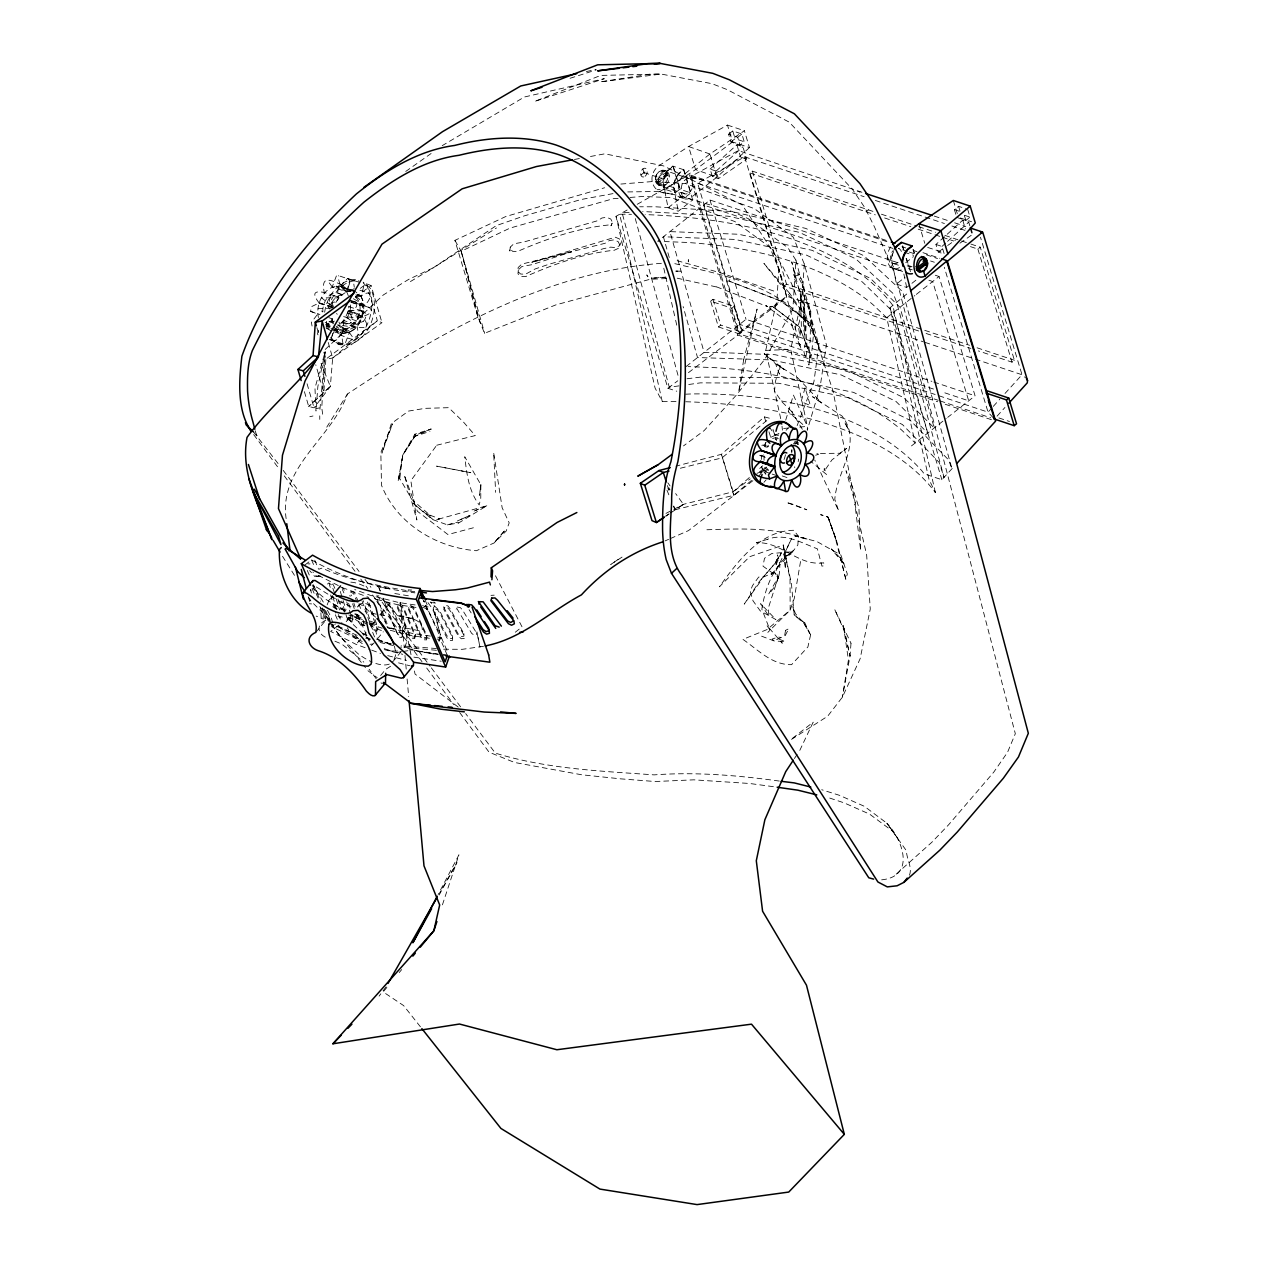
<?xml version="1.0" encoding="UTF-8"?>
<svg xmlns="http://www.w3.org/2000/svg" width="1268" height="1268" viewBox="0 0 1268 1268"><rect width="100%" height="100%" fill="white"/><g stroke="black" fill="none" stroke-linecap="round" stroke-linejoin="round"><path stroke-width="0.75" stroke-dasharray="5 3.75" d="M794.767 467.749L794.64 466.751M810.791 311.627L810.125 341.932L808.746 346.307L810.426 356.99L811.361 356.007L813.707 332.279L808.667 306.904L804.673 299.01L804.245 295.048L810.791 311.627L802.279 284.587L798.222 276.678L797.81 272.715C811.346 291.719 800.092 314.733 804.689 334.958L806.115 326.209L802.279 284.587M322.563 607.879L323.277 619.117L316.176 616.089M438.997 640.705L440.281 634.793L434.575 611.778L446.827 635.601L449.966 638.438L452.597 638.343L452.644 635.664L439.727 610.954L430.66 602.332M627.755 191.928L656.792 191.5L677.413 195.209L732.524 211.582L748.643 218.873L787.872 247.704L795.892 260.099L792.896 308.98L764.794 359.272L736.042 395.442L704.168 430.565L683.484 445.908M630.069 197.443L643.177 196.445L671.327 197.665L734.964 221.599L769.724 247.022L778.742 268.864L777.03 299.755L765.729 350.396L781.199 420.897M326.51 321.295L327.588 328.84M332.2 318.411L333.23 323.8M804.292 263.982L802.153 297.14L790.677 349.413L807.431 426.571L807.256 430.232L820.031 387.517L826.387 344.69L804.292 263.982L793.245 237.132L754.412 208.649L685.433 183.527L652.338 181.562L617.928 184.288M326.811 328.349C337.779 335.925 354.564 335.338 360.017 321.723C364.724 313.037 365.913 300.373 358.178 293.019M304.399 391.669L308.71 406.473L314.068 407.82L330.346 386.471L332.66 358.051L327.921 341.393M319.948 409.342L325.147 351.759L314.971 388.087L315.986 411.038L317.856 386.582L325.147 351.759L321.755 407.82L322.833 415.27M772.386 306.333L799.506 326.97L810.173 354.232L808.841 365.01L810.284 354.612L799.506 326.97L772.386 306.333L769.438 307.157L772.291 305.921M408.122 591.348L408.264 589.858L414.351 590.175L414.303 591.839C383.126 586.498 351.204 581.505 322.056 568.08L318.696 569.284M431.104 429.044L415.698 435.082L402.828 454.863L398.104 481.143L402.859 455.069L414.684 436.366L431.104 429.044L414.842 434.195L402.828 454.863L399.547 480.287L399.04 477.307L411.989 499.624L430.866 515.965L426.46 513.841L439.837 518.929L435.701 519.928L486.785 505.774L458.731 522.939L447.461 524.889L432.451 519.5L412.956 503.238L432.864 519.389M776.048 564.767L781.088 553.403L775.065 562.754L776.048 564.767L777.427 554.877C782.768 568.603 778.821 583.708 768.614 594.185L778.235 577.162L775.683 571.424L791.644 538.504L784.638 553.228L785.415 569.11L783.307 545.018L749.642 556.715L719.384 586.815C737.405 561.914 759.865 530.801 793.752 530.278L798.412 536.253L797.857 544.939L792.611 551.723L785.463 556.589L794.323 549.741L769.882 575.767L773.242 572.756L763.922 576.829L758.66 577.051L752.606 585.483L750.165 591.157L753.002 600.794L760.214 610.827L775.921 619.576L760.578 603.695L768.979 616.406L768.218 608.466L778.235 577.162L774.209 571.979L778.568 578.874L778.235 577.162L762.987 566.146L764.493 558.285L771.784 553.498L792.611 551.723C773.924 564.688 765.254 587.449 761.83 609.163L769.914 629.831L766.934 625.552L782.277 643.209L778.568 638.945L785.288 641.656L774.035 640.926L761.624 636.187M800.52 561.502L794.275 598.448L790.17 610.066L767.837 632.399M341.599 322.595L356.054 327.413L350.475 331.82L336.004 327.001C343.454 322.801 348.018 314.559 348.969 306.206M335.846 302.497C339.523 295.856 346.465 289.564 354.596 291.164L340.141 286.33C324.592 284.666 315.13 304.082 318.458 317.555M324.671 312.229C326.843 295.761 339.808 278.389 357.639 279.562M798.158 461.584L798.666 459.048M328.269 307.934C332.184 294.43 343.248 279.15 358.923 280.894M318.553 330.219L317.476 333.975L318.743 336.02M333.991 331.614C327.794 342.439 336.654 344.611 341.266 333.167L335.544 328.745L340.521 332.723M845.804 579.27L837.118 542.672L828.131 517.233L820.586 514.665L827.703 516.647L834.487 534.541L845.804 579.27L847.325 574.024L840.874 555.019L816.766 541.468L794.798 535.936L808.223 539.518C775.54 526.902 740.75 528.693 706.498 529.77M357.37 294.953L360.984 296.157L364.059 285.538L362.775 283.493M785.7 420.152L793.435 395.093L807.431 426.571M331.233 338.144L333.722 331.091M728.767 281.005L781.167 301.055L809.634 322.754L821.125 352.409L809.634 322.754L781.136 301.277L728.767 281.005L729.861 279.721M442.421 904.845L458.937 854.838L438.157 894.495M425.145 600.192L428.061 606.896L427.284 609.131L423.575 600.556M437.729 637.186L441.438 637.741L440.662 639.975L447.35 655.398M350.745 290.752L346.671 291.783L332.2 286.948L336.369 275.98L338.493 275.632L353.296 280.624L354.295 287.265M348.288 295.713L346.75 291.862L350.301 281.369L352.964 280.466M909.457 875.221C912.595 867.233 906.461 858.927 906.461 850.812L886.839 823.186L864.316 806.289L839.495 795.337L821.712 789.726M338.255 328.824L349.366 332.549L345.165 343.533L343.026 343.882L328.571 339.047M439.029 641.418L440.329 637.867L437.381 638.026M797.144 425.62L813.961 381.605L818.859 345.007L807.906 306.174L813.707 332.279M438.886 640.657L440.154 637.408M327.16 604.868L329.204 599.732L332.596 595.58M346.18 621.7L352.092 614.283M350.38 615.503L349.683 620.337L350.729 623.618M358.765 606.342L359.589 604.281L363.773 602.744L372.744 606.5M393.999 659.455L395.362 656.031A43.524 19.274 45.8 0 0 394.285 645.935M404.651 647.314L406.695 642.179A43.524 19.274 45.8 0 0 392.303 608.989L378.546 595.627M347.384 313.022L361.792 317.84L360.128 321.787L357.877 325.194L343.406 320.376M799.791 750.387L813.184 722.158L791.676 738.943M661.373 263.316C546.46 271.843 441.454 331.392 347.432 394.015C331.867 438.332 277.898 467.559 286.314 519.864M439.14 895.018L456.956 862.605L439.489 893.243M386.074 986.821L379.084 996.141M775.826 562.453L759.374 581.536L760.087 581.98L744.253 604.123L759.374 581.536L775.826 562.453L781.088 553.403M354.596 291.164L336.274 286.156L346.671 291.783C341.298 276.852 335.307 289.976 338.857 297.932L335.972 302.624A5.532 3.772 -71.5 0 0 331.693 303.258A5.532 3.772 -71.5 0 0 329.569 309.027M764.097 445.528L766.03 442.405L763.97 445.401M326.764 427.157L347.432 394.015M414.842 434.195L415.698 435.082L402.828 454.863M447.461 524.889L455.466 522.384L458.731 522.939M794.386 758.549L797.635 753.652M335.861 329.03C341.044 342.582 346.005 327.619 342.614 321.66C352.583 328.396 355.151 317.048 347.907 311.722C354.866 312.071 362.188 301.752 351.062 301.277M795.004 444.323L798.063 440.265M326.05 326.986L332.184 318.886L327.033 316.952M415.698 435.082L414.684 436.366L429.963 431.421M759.009 475.944L766.205 466.973M315.795 632.399L325.781 620.211L324.291 609.337M357.291 607.087L359.589 604.281M357.402 642.86L362.347 636.821M363.599 635.3L366.072 632.272M371.017 626.234L375.978 620.179M380.923 614.124L389.593 603.552M374.266 642.781L371.302 645.539M377.547 638.771L383.301 631.749M380.638 675.495L385.63 669.393L391.939 665.399M401.243 651.467L393.318 661.167L389.102 664.178A45.521 20.145 45.8 0 1 375.534 663.354M881.656 879.834C915.956 876.394 902.737 839.527 886.839 823.186L898.854 839.923M386.867 987.455L383.158 991.925L403.604 1005.572L420.627 1027.064M399.246 972.54L401.718 969.56M861.907 192.276L738.341 150.575L691.234 176.315L738.753 333.722L741.938 329.997L786.715 296.205L923.025 341.71M763.954 482.315L766.126 479.827M786.097 430.327L788.284 427.839M991.972 407.836L988.041 412.148L939.208 395.854M993.272 406.394L999.802 399.198M1005.033 393.445L1022.008 374.742L980.481 237.243M997.06 416.158L1004.938 407.472M685.623 394.189L691.631 393.936A434.591 245.073 -21 0 1 921.836 470.761L924.182 473.82L941.886 479.732L954.598 465.863M325.781 620.211C316.081 624.506 317.412 633.54 325.987 637.519M330.346 386.471L308.71 406.473L330.346 386.471L319.837 360.381M325.21 349.461L383.443 294.873L408.676 279.388L433.054 267.928L496.47 227.971M710.128 169.072L736.898 144.79L742.921 146.803L746.63 159.102L718.417 178.645L712.41 176.648L710.128 169.072L716.135 171.085L718.417 178.645M716.135 171.085L742.921 146.803M749.467 147.595L716.911 177.124L690.632 197.84A14.376 9.795 -71.5 0 1 678.935 192.752A14.376 9.795 -71.5 0 1 683.658 174.73L709.937 154.014L744.379 130.731L749.467 147.595L732.587 141.953L727.483 125.088L688.587 146.533L658.14 166.219C646.712 176.03 651.72 193.576 668.284 193.402M935.942 244.455L941.965 246.452L944.248 254.028L938.225 252.015L935.942 244.455L962.729 220.172L968.736 222.185L969.798 225.688M941.965 246.452L946.197 242.632M947.592 241.348L968.736 222.185M896.222 874.143L931.869 842.237L948.527 824.866L993.7 772.228L1007.537 752.32L1015.319 733.681L899.329 290.356L893.258 270.274L874.571 227.115L864.935 207.825L852.397 189.249L789.219 122.14L727.293 89.648L711.887 83.656L661.135 74.051L649.676 74.226L599.986 81.929L661.135 74.051L600.747 75.414L534.462 101.488L604.297 78.695L524.381 97.002L442.199 145.662M665.969 513.381L683.436 504.331L733.189 491.746L749.404 477.497M759.722 468.431L762.67 465.831M680.361 468.241L722.015 457.875L769.517 418.218L764.35 416.887L721.429 454.309L675.971 466.133M751.528 480.382L733.776 495.312L674.972 509.784L670.328 512.969M760.404 472.916L766.316 467.955M332.66 358.051L377.357 320.741L381.969 322.674L332.66 358.051L325.844 359.145L323.863 392.589L315.764 364.819M327.509 584.041L328.919 582.868L331.725 585.119L334.704 593.567M685.75 401.75A439.029 213.801 -12.8 0 1 935.404 492.634L929.048 479.542L889.977 307.775L907.46 293.415M515.284 632.225L522.051 626.883L494.932 574.721M640.895 175.016L647.045 170.181M657.315 183.353L655.588 179.327L664.194 172.559L666.302 172.305L667.269 175.507L669.441 176.236L665.034 175.317A6.578 4.486 -71.5 0 1 661.928 182.687A6.578 4.486 -71.5 0 1 656.428 182.101L657.315 183.353L667.269 175.507L665.034 175.317M683.896 169.801L672.848 166.108L668.379 169.627A14.376 9.795 -71.5 0 0 663.116 184.7A20.874 14.233 -71.5 0 0 664.765 190.168A14.376 9.795 -71.5 0 0 675.353 192.736L679.822 189.217L690.87 192.91L686.4 196.429A14.376 9.795 -71.5 0 1 674.719 191.341A14.376 9.795 -71.5 0 1 679.426 173.32L683.896 169.801L690.87 192.91M656.349 180.151L666.302 172.305M656.428 182.101L666.968 173.764M728.577 134.218L732.745 130.937L741.875 133.98L744.221 141.747L740.052 145.043L730.923 142L728.577 134.218L737.707 137.277L740.052 145.043M730.923 142L735.091 138.703L744.221 141.747M737.707 137.277L741.875 133.98M685.433 183.527L686.464 182.703M668.093 207.809L682.453 196.492L692.677 199.916L678.317 211.233L668.093 207.809L664.147 187.807A14.376 9.795 -71.5 0 1 668.854 169.785L673.324 166.267L682.453 196.492M897.807 262.714L710.001 200.027L657.664 241.269L686.955 242.442A437.856 230.728 -16.8 0 1 872.78 304.463L886.712 317.729L915.211 442.976L901.263 429.709A437.856 230.728 -16.8 0 0 715.437 367.688L688.112 366.595M918.634 330.98L784.147 286.092L750.006 173.034L752.399 171.148L873.985 211.724M710.666 301.15L712.981 299.327L734.156 306.396L741.938 332.168L739.609 334.007L731.826 308.219L710.666 301.15L718.449 326.938L938.225 400.292M731.826 308.219L734.156 306.396M718.449 326.938L720.763 325.099L741.938 332.168M865.996 211.756L868.39 209.854M784.147 286.092L786.54 284.19L922.898 329.712M686.146 366.515L746.012 319.33L931.885 381.383M967.69 209.363L970.036 217.129L965.867 220.426L956.738 217.367L954.392 209.6L958.576 206.319L965.867 208.744M905.748 262.714L913.467 256.611M893.639 251.413A14.376 9.795 -71.5 0 0 892.498 264.029L896.444 284.032L905.067 277.248M896.444 284.032L906.683 287.456L918.159 278.405M886.712 317.729L914.846 295.555M916.336 294.382L939.049 276.487L975.076 395.79L947.719 417.346M970.432 246.61L977.897 249.099L980.291 247.212L1014.416 360.271L1012.022 362.157L978.405 350.935M911.486 445.908L946.213 418.535M752.907 480.699L688.508 530.595L670.423 538.551M304.906 564.973L311.548 559.917C343.279 577.97 378.783 588.701 414.969 592.869M345.768 610.463L333.928 604.424L331.614 606.167L340.204 610.542M334.324 624.633L331.661 626.661L362.188 641.449M339.095 624.981L330.663 631.416L356.007 644.334L369.971 649.501M627.137 210.012L616.01 216.321L667.919 388.277L677.778 380.78M688.445 372.649L737.849 335.053L937.718 401.766M738.753 333.722L782.071 301.023L786.715 296.205L744.633 156.82L697.622 183.226L741.938 329.997L937.321 395.22M733.189 491.746L721.429 454.309L733.776 495.312L733.189 491.746L750.196 478.892M759.469 471.87L765.65 467.195M360.302 288.359L366.5 283.699L371.128 285.633L381.969 322.674M732.587 141.953L695.561 169.627L665.114 189.328L657.204 189.709M355.325 297.045L371.128 285.633M329.204 599.732L333.421 596.721M347.004 619.64L351.188 618.118L354.279 618.752L364.899 625.615M791.517 739.371L827.639 716.246L842.364 697.21L860.148 658.71L870.26 609.052L866.646 554.893L854.901 503.982L860.687 550.645L858.911 507.707L850.02 479.573L846.041 470.745L855.361 503.444L832.902 390.544L816.164 339.967L802.929 312.816L791.581 283.636L782.071 265.361L742.224 204.956L663.655 165.934L604.852 153.808L587.75 156.994M405.728 171.465L431.104 153.507M712.41 176.648L740.607 157.089L746.63 159.102M938.225 252.015L946.071 246.594M947.64 245.501L955.47 240.064M959.924 243.171L972.461 234.469M665.684 516.155L668.775 514.031M665.938 516.108L669.124 513.968M670.709 512.89L683.436 504.331L675.638 493.585M770.754 437.333L778.869 433.656M622.049 557.096L610.732 564.466L619.402 558.617M673.514 506.217L674.972 509.784L683.436 504.331M410.404 281.575L433.054 267.928L496.311 225.609L524.334 215.861L581.14 199.504L614.156 193.402M637.233 204.291L689.443 174.715L889.391 241.459M362.743 300.548L361.221 296.696L355.801 294.889M319.156 302.941C304.574 284.587 330.631 293.574 338.857 297.932L321.517 297.79L333.674 307.648L319.156 302.941L311.262 306.777L310.66 311.405L319.901 314.496M666.461 278.564L650.009 279.293L555.923 304.859L484.519 333.31L477.846 316.715L461.219 251.254L510.101 228.066L613.221 198.711L618.832 198.283M477.846 316.715L454.911 240.365L505.837 216.495L604.614 187.759M664.987 540.945L668.616 539.344M351.046 302.196L363.805 305.461C371.461 300.928 373.997 286.79 360.984 296.157M486.785 505.774L472.932 511.543L477.18 509.784M799.601 274.522L795.131 276.155L791.755 261.858L800.885 296.696L799.506 321.169L798.222 325.48L799.918 336.131L801.376 327.509L800.647 292.401L794.323 278.453L793.863 274.49L796.716 280.482M756.933 473.344L763.098 471.078L770.326 473.487M354.263 288.518C344.69 296.363 337.748 283.572 338.493 275.632M570.061 78.283L596.214 69.946M815.593 455.228L818.605 454.277L816.798 453.532L839.955 453.247L846.628 448.333L831.856 460.015L824.137 471.379L824.279 468.241L826.467 474.422L810.727 461.33M473.392 527.773L447.937 534.557L417.394 511.258L404.254 474.85L416.855 519.991L410.848 480.683L437.111 444.703L436.224 445.369L475.246 435.574L463.311 421.864L448.682 407.678L425.049 408.344L408.518 411.086L391.368 423.528L381.937 453.151L392.462 423.892L380.828 452.549L381.509 485.264C396.726 523.636 436.129 547.586 476.356 550.74L494.029 543.005L506.17 531.07L509.197 522.876L502.144 507.739L493.632 452.47L495.645 492.349M333.801 327.937L348.272 332.771L342.265 333.215L326.05 327.952M309.82 416.712L312.99 415.983M586.371 71.547L596.023 69.423M483.457 646.315L462.392 649.311L441.946 649.2M778.853 433.894L774.796 434.686L770.041 428.093M316.429 408.518L319.488 407.931M574.452 159.467L580.142 158.405M401.021 651.815L397.153 652.434L384.458 649.39M402.955 651.498L412.655 649.945L436.984 654.637M679.014 385.868L669.282 387.231L622.112 212.866L629.578 212.358M688.746 384.489L700.427 382.857L778.79 383.285L847.721 397.518L902.483 424.574L939.303 462.598L944.042 477.386L896.65 302.291L893.29 293.669L855.773 258.831L799.411 232.393L735.266 217.779L728.022 216.178L642.654 211.502M687.018 378.752L700.713 377.103L781.88 377.547L853.491 392.351L910.361 420.453L948.48 459.824L951.951 468.748L902.721 291.83L863.999 255.787L805.655 228.367L731.668 211.518L655.619 206.795L639.706 206.779M370.066 644.303L372.554 644.001M788.648 428.029L783.117 428.505L782.451 426.619M799.712 427.062L805.243 426.587L788.268 411.799M320.439 576.084L316.572 576.322L312.895 572.074M490.985 595.358L494.187 595.168M793.388 443.673L799.078 443.356M665.145 277.359L650.864 278.263L665.034 277.169M318.585 576.163L314.623 576.338L309.63 570.6M765.729 350.396L790.677 349.413M675.907 271.178L681.217 271.178L675.939 271.067M436.414 648.534L401.116 645.856M436.43 650.294L400.561 647.092M342.614 321.66C350.998 325.797 376.897 335.021 362.379 316.556L348.161 310.533L363.456 310.977M307.934 563.848L309.994 563.911M661.135 170.926L664.923 171.148M361.792 317.84L345.578 316.857L357.877 325.194M437.064 639.104L439.98 639.262L440.123 636.663L423.797 600.826M355.674 296.268L361.221 296.696M696.576 178.106L689.206 177.472L701.759 179.834M309.36 603.726L311.579 603.933M763.669 471.648L765.904 474.184L761.371 466.703L762.829 470.396L766.538 470.729M330.393 338.905C357.909 360.461 381.874 309.027 367.736 287.471L363.361 283.049M337.653 344.056C366.087 351.014 382.587 310.28 370.335 288.327L363.092 282.162M779.281 781.056C737.865 775.35 695.926 771.8 654.114 774.875C600.826 771.055 546.603 768.947 495.312 753.113L465.689 713.63M356.054 327.413L338.889 325.083L350.475 331.82M415.111 604.963L398.469 602.459L370.367 595.342L354.691 589.525M424.352 606.342L428.061 606.896M416.031 607.435L397.28 604.63L374.472 598.845M430.343 636.076L411.846 633.303L387.485 627.121M429.408 638.279L410.658 635.474L389.752 630.164M417.346 650.896L437.967 653.987M438.332 654.494L419.835 651.72L404.048 647.52M413.907 657.141L441.232 661.23M773.385 786.683L749.737 783.497L693.85 779.836L655.112 781.516L620.718 778.853L581.584 774.764L514.57 762.48L489.068 752.193L459.65 712.489M358.781 282.13L347.575 278.453L340.236 286.346L351.236 290.039M432.372 602.665L435.415 603.14L433.862 601.967M341.789 284.983C328.634 278.611 320.693 276.218 324.402 293.098M339.745 334.53C352.821 340.854 360.857 343.343 357.085 326.462M394.808 593.535L408.74 595.849M379.734 614.774L386.74 615.947M388.864 628.167L395.87 629.372L386.898 627.232M405.681 628.009L420.881 631.084L422.292 629.721C422.26 617.009 404.73 618.388 396.44 615.234L412.924 618.673M326.462 326.938L329.49 327.54M391.447 643.89L378.593 640.99M457.257 607.023L460.506 607.705L462.82 610.51L477.339 634.285L479.954 647.092L476.958 631.844L476.245 634.888L474.264 635.331L471.617 633.318L455.878 606.881L456.147 609.195M354.58 613.981L361.126 616.169M381.399 630.465L374.852 628.278L368.877 623.951M376.231 614.188L365.057 611.556M393.492 645.586L379.401 642.353M778.504 435.495L774.796 434.686L778.409 435.891M677.223 278.199L718.084 287.313L716.436 286.806L767.409 306.555L765.935 305.556L792.659 325.813L790.756 322.611L801.043 348.858L778.742 268.864M674.814 263.649C722.237 274.982 777.649 284.603 808.952 325.543L800.235 296.807L803.056 302.767L805.37 343.216L803.944 351.854L805.624 358.147L807.256 349.556L804.308 308.393M330.98 328.586L348.272 332.771M338.857 297.932C330.425 291.497 325.892 300.976 332.787 306.317M398.548 662.863L409.722 665.732M384.252 649.628L402.78 654.32M387.707 655.635L406.505 660.406M371.556 623.301L377.912 625.092M357.164 294.651L360.762 295.904L354.897 291.275L343.723 288.185L350.539 291.275M677.16 260.717L721.064 272.969L776.777 292.068M366.721 637.566L370.097 638.581M347.907 311.722L362.379 316.556C383.792 310.216 361.079 302.846 351.157 301.245M310.66 311.405L317.713 314.068L311.389 322.389L312.055 326.034M927.669 247.45L944.169 252.681M364.566 625.71L362.347 625.013L360.017 621.716L357.56 614.314M365.644 638.137L370.763 639.817M934.231 216.083L947.212 220.347M954.63 222.803L965.756 226.465M351.03 302.339L363.742 306.507L362.616 315.304L348.161 310.533M325.654 324.497L334.704 327.493M326.494 325.749L330.108 326.954M727.483 125.088L744.379 130.731M954.392 209.6L959.876 211.439M964.568 215.306L970.036 217.129M960.288 217.969L971.542 221.726M744.633 156.82L864.142 196.714M875.348 200.455L944.438 223.517M951.903 226.005L964.98 230.38M881.45 214.213L916.875 226.053M918.745 226.671L935.53 232.266M944.85 235.388L959.781 240.365M961.635 240.983L969.101 243.472M970.971 244.106L980.291 247.212M750.006 173.034L875.316 214.863M884.636 217.969L910.757 226.687M918.206 229.175L933.137 234.168M934.991 234.786L940.587 236.656M942.457 237.274L953.647 241.015M922.961 252.665L939.762 258.276M691.234 176.315L888.9 242.299M901.992 246.674L905.732 247.926M913.229 250.414L916.97 251.666M926.322 254.789L937.543 258.545M655.889 176.014A8.083 6.023 -62.9 0 1 664.606 170.372L689.57 178.709M907.413 251.413L898.505 248.449A7.957 5.421 -71.5 0 1 901.786 253.6M909.204 252.015L914.545 253.806M697.622 183.226L893.005 248.449M904.274 252.205L913.673 255.343M930.585 260.986L934.342 262.238M643.97 172.591L662.054 178.63M912.057 266.74L908.253 265.472L906.113 258.355M907.175 265.852L910.931 267.104M935.293 275.235L939.049 276.487M684.72 193.861L658.647 185.176L663.576 184.24A8.083 6.023 -62.9 0 0 667.364 179.533A7.909 5.896 -62.9 0 0 664.606 170.372M893.639 263.617L901.088 266.09M908.538 268.578L912.263 269.83M902.642 271.479L703.629 205.051L739.656 324.354L934.896 389.53M928.921 280.244L932.677 281.496L968.704 400.815L942.409 392.034M679.331 197.095L683.563 198.505M892.498 268.245L896.714 269.656M924.768 330.33L969.592 345.292M977.057 347.797L1014.416 360.271M926.1 333.468L970.923 348.431M924.895 342.328L973.444 358.543M975.314 359.161L1022.008 374.742L1025.558 377.801M933.771 382.001L975.076 395.79M998.899 417.949L1009.471 421.483M940.095 400.926L990.673 417.806M945.199 404.27L995.634 421.103M667.919 388.277L676.779 391.226M359.922 290.229L368.956 293.241M794.767 441.407L798.38 442.611M338.065 293.162L344.357 295.254A14.899 10.144 -71.5 0 0 330.108 306.491M350.998 300.484L363.647 304.7L362.902 300.453M356.197 303.211L370.874 308.108M348.874 306.618L363.583 311.532M763.891 445.163L769.422 447.002M319.219 302.814L333.674 307.648M319.092 303.274L333.547 308.108L318.078 308.536L322.785 311.833M343.66 316.556L360.207 322.088M760.531 455.703L766.046 457.558M328.998 321.533L332.137 322.579M342.709 328.301L345.292 329.157M782.213 475.944L789.441 478.353M325.939 325.147L329.553 326.367M772.133 474.089L777.569 475.912M329.965 339.808L333.595 341.013M422.529 605.613L425.794 606.706L427.902 609.765L440.456 635.078L433.212 608.323L434.464 606.215L430.644 601.92M762.829 470.396L766.443 471.617M339.602 616.216L342.265 617.104M422.529 607.277L425.842 608.402L427.982 611.493L423.892 600.937M340.537 286.235L354.897 291.275M829.716 798.063L844.123 802.866L869.563 814.104L892.624 831.19M342.265 587.575L368.782 597.402M361.095 617.785L354.232 614.774M369.812 621.019L376.77 623.602M368.021 623L348.779 614.917M369.781 623.666L382.143 628.246M377.801 639.437L391.733 644.604M362.331 633.841L367.641 635.807M376.469 639.088L388.832 643.668M371.73 650.151L380.463 653.4M357.132 635.347L331.106 623.919M334.039 329.87L342.265 333.215M351.41 615.091L362.394 619.576M347.939 278.5L349.603 280.719L346.75 291.862M350.317 631.733L334.498 624.538M334.911 641.196L341.916 644.128L363.805 662.118M337.985 616.502L340.664 617.659M351.03 606.516L340.141 601.682L312.816 584.802M357.354 294.366L360.762 295.904M381.002 682.913L382.445 683.563M343.026 343.882L341.266 333.167M323.942 609.575L320.582 607.879L321.264 619.101M318.236 575.339L340.553 586.704M362.22 633.192L365.612 634.919M340.252 344.928L335.069 341.9L330.694 337.32M325.147 322.389L331.519 325.797M794.133 442.199L800.536 445.67M667.856 488.719L670.043 489.924L668.379 486.849L666.207 485.628M357.687 638.295L344.103 630.687L335.354 623.983M374.472 598.496L377.595 600.271L381.478 608.973M353.407 298.709L363.647 304.7M253.521 431.944L278.5 464.104M345.15 611.319L325.385 599.035L312.816 588.304M362.268 643.653L355.103 638.327L349.271 631.306M657.268 183.052L660.438 185.176M340.727 586.941L343.691 588.986L345.276 592.425M367.942 670.724L377.214 677.714M458.208 707.116L415.048 674.037L413.844 668.22M329.506 619.513L309.788 599.891M366.151 624.094L359.002 618.768L352.441 616.581L348.256 618.118L347.543 622.937M369.543 640.023L352.884 624.221A43.524 19.274 45.8 0 1 347.226 616.692M358.717 638.787L354.232 634.539M375.661 617.183L364.312 607.023A45.521 20.145 45.8 0 0 359.858 603.948M369.353 622.62L376.057 632.066L377.214 638.105M993.145 417.679L988.041 412.148L944.295 267.263M256.263 434.639L257.166 435.669M376.279 678.84L369.147 669.266M330.869 624.395L365.469 667.634M283.239 470.412L359.066 571.503M364.978 579.397L370.906 587.29M376.834 595.183L430.137 666.255M431.326 667.84L460.95 707.322M253.679 434.591L278.405 467.94M284.286 475.88L356.07 572.74M360.778 579.096L367.847 588.621M372.554 594.977L421.99 661.674M426.698 668.03L453.77 704.548M380.685 613.664L386.296 624.11M667.84 482.839L670.059 485.913M332.2 286.948L327.318 280.149M427.998 602.633L433.371 610.13M349.366 332.549L354.2 339.364M348.335 617.247L350.554 620.607L353.201 621.589L352.552 615.883M469.065 609.686L471.141 612.888M294.477 575.339L282.003 555.463M308.187 596.768L310.295 600.065M323.292 602.094L313.18 585.356M802.327 429.281L791.597 411.339L793.641 413.431L781.801 401.702L774.526 391.226L775.366 381.731L779.979 365.533L779.424 374.155L775.62 363.821L764.176 353.566L784.306 369.606L776.206 364.17L797.445 377.579L821.616 403.002L812.534 396.694L842.079 416.062C863.08 443.309 836.785 470.396 834.804 499.37L838.703 510.972L814.722 459.983M454.911 240.365L461.219 251.254L484.693 333.405M376.85 601.254L378.704 604.63M676.018 401.528A439.029 213.801 -12.8 0 0 662.245 401.449L655.081 388.087L616.01 216.321M372.649 632.304L374.963 637.947M347.353 627.755L348.621 630.133M325.607 610.415L330.679 622.303M847.389 427.395L844.567 422.101L849.814 432.039M327.477 610.32L331.202 617.31L332.913 623.761M342.297 589.43L343.897 592.885M312.546 585.531L318.094 598.052M322.849 608.783L328.396 621.32M441.438 637.741L447.969 652.814M357.655 614.631L369.131 641.053M334.815 588.304L333.326 584.849L330.583 582.63L329.204 583.835L330.235 587.449M314.733 560.187L318.363 568.555M333.928 604.424L337.557 612.793M338.287 614.473L341.916 622.842M311.548 559.917L314.527 566.764M335.338 614.742L338.302 621.589M307.268 570.41L310.422 577.669M313.561 584.928L320.646 601.254M324.576 610.32L330.092 623.032M312.118 588.669L315.209 595.786M319.837 606.469L326.795 622.509M666.952 490.177L669.139 495.519M383.158 598.274L396.916 632.795L399.499 635.839L402.447 636.267L402.748 633.651L391.939 607.15L390.021 603.853L386.835 602.221L385.409 603.885L386.582 607.15L383.031 598.147M382.159 610.748L388.975 628.563M380.765 609.987L387.612 627.866M367.466 602.031L377.167 628.944L376.739 631.416L373.822 630.624L371.365 627.359L362.125 601.397M369.051 603.013L378.054 628.025L376.976 630.339L374.773 629.768L372.348 626.535L363.155 600.652M357.211 602.649L353.693 593.82L350.681 591.76L349.191 593.091L350.158 596.372M363.266 620.591L364.027 626.598L361.174 625.679L358.812 622.35L355.722 613.078M358.353 601.983L354.866 593.186L351.902 591.173L350.459 592.536L351.41 595.817M358.955 603.774L360.762 609.147M352.631 603.79L355.103 611.224M255.169 430.708L256.532 434.797M353.867 603.219L355.103 606.912M346.735 601.856L352.409 619.783L351.918 622.128L349.144 621.082L346.893 617.69L341.694 601.032M667.396 485.533L669.155 491.128M673.815 506.059L674.972 509.784M772.989 429.408L776.476 440.598M764.35 416.887L766.094 422.482M768.979 431.802L771.309 439.251M348.637 603.251L350.317 608.656M340.284 591.411L342.582 598.781M343.168 600.636L346.037 609.86M977.897 249.099L1012.022 362.157M964.457 215.766L965.867 220.426M958.576 206.319L960.922 214.086M962.729 220.172L965.376 228.953M953.314 200.471L957.277 213.595M918.872 223.754L924.768 243.313M913.404 249.606L914.482 253.156M912.976 249.463L914.054 253.014M902.753 246.04L903.83 249.606M906.509 258.482L910.804 272.715M902.356 245.913L903.418 249.463M906.683 287.456L903.244 271.13M889.977 307.775L941.886 479.732M752.399 171.148L786.54 284.19M732.745 130.937L735.091 138.703M736.898 144.79L740.607 157.089M710.001 200.027L746.012 319.33M689.443 174.715L737.849 335.053M692.677 199.916L683.563 169.674L679.077 173.209A14.376 9.795 -71.5 0 0 674.37 191.23L678.317 211.233M672.848 166.108L679.822 189.217M712.981 299.327L720.763 325.099M661.817 177.837L662.292 179.438M642.86 168.898L645.047 176.173M332.168 302.83L333.532 307.347M336.305 599.019L339.539 609.924M337.97 598.987L341.124 609.686M366.5 283.699L377.357 320.741L325.844 359.145L323.213 349.889M307.062 383.76L314.068 407.82M332.818 596.483L337.494 612.761M330.631 594.93L335.861 613.078M669.25 257.515L663.386 236.767L735.075 239.43L805.988 254.9L862.272 281.892L893.56 312.34L927.78 433.054L895.953 401.401L841.112 374.916L771.689 359.922L697.527 357.544L683.135 306.587M316.905 327.683L318.49 333.23M635.268 218.54L678.158 375.914M795.892 260.099L800.821 278.722M461.219 251.254L481.206 326.383M308.631 597.656L309.614 601.412M800.647 292.401L803.056 302.767M935.404 492.634L892.83 305.429A439.029 213.801 -12.8 0 0 645.111 214.609M663.798 268.245L675.194 318.347M675.638 320.281L676.954 326.05M662.245 401.449L619.656 214.244A439.029 213.801 -12.8 0 1 631.48 214.308M797.271 441.93L797.778 444.323M411.022 654.653L400.165 602.3L404.254 647.536M311.373 592.98L310.692 589.446L311.104 592.885M332.311 319.488L333.088 323.879M782.023 426.254L782.419 430.169M404.967 655.398L406.394 671.137M407.107 678.998L408.708 696.703M319.758 415.825L319.774 419.391M655.588 179.327A6.578 4.486 -71.5 0 1 658.694 171.972A6.578 4.486 -71.5 0 1 664.194 172.559M658.837 185.049A7.909 5.896 -62.9 0 1 656.079 175.887M899.567 267.58A14.376 9.795 -71.5 0 1 888.361 263.807A14.376 9.795 -71.5 0 1 890.611 246.959M901.358 269.973A14.376 9.795 -71.5 0 1 892.101 263.902A14.376 9.795 -71.5 0 1 894.828 248.369M898.029 262.508A7.957 5.421 -71.5 0 1 890.992 261.081A7.957 5.421 -71.5 0 1 892.783 250.874M761.862 445.322A5.532 3.772 -71.5 0 1 766.189 448.745M763.574 454.943A5.532 3.772 -71.5 0 1 759.643 455.244M768.376 469.857A16.975 11.57 -71.5 0 1 766.221 467.432M764.065 460.284A16.975 11.57 -71.5 0 1 764.208 456.052M766.886 447.683A16.975 11.57 -71.5 0 1 768.392 445.226M775.176 439.425A16.975 11.57 -71.5 0 1 778.362 438.633M785.447 454.752A16.975 11.57 -71.5 0 1 783.006 461.695M768.471 470.428A16.975 11.57 -71.5 0 1 763.637 466.576M761.466 459.428A16.975 11.57 -71.5 0 1 761.608 455.18M764.287 446.811A16.975 11.57 -71.5 0 1 765.793 444.371M772.592 438.569A16.975 11.57 -71.5 0 1 778.821 438.078M322.849 311.88A14.899 10.144 -71.5 0 1 329.87 295.222A14.899 10.144 -71.5 0 1 342.312 296.538M334.467 321.105A14.899 10.144 -71.5 0 1 326.637 320.281M350.507 304.906A14.899 10.144 -71.5 0 1 340.759 323.197M332.929 322.373A14.899 10.144 -71.5 0 1 331.043 320.249M337.256 314.258A5.532 3.772 -71.5 0 1 336.559 313.465M355.737 297.378A16.975 11.57 -71.5 0 1 356.134 321.422A16.975 11.57 -71.5 0 1 337.859 324.45M355.642 296.823A16.975 11.57 -71.5 0 1 358.717 322.294A16.975 11.57 -71.5 0 1 338.984 322.04M344.421 612.159A43.524 19.274 45.8 0 1 339.555 601.127M350.824 582.139A45.521 20.145 45.8 0 1 366.769 587.464M397.597 650.991A45.521 20.145 45.8 0 1 381.858 647.504M332.248 624.474A43.524 19.274 45.8 0 0 341.552 638.058L358.21 653.876A45.521 20.145 45.8 0 0 372.237 662.102M330.092 620.052A43.524 19.274 45.8 0 1 327.445 611.794M480.857 484.725L480.762 498.308L479.177 504.965C468.574 490.526 466.814 473.836 464.738 456.734L480.857 484.725L479.51 495.344L480.857 484.725M463.977 633.794L463.929 636.187L461.172 636.536L458.271 634.063L443.594 607.071L444.545 605.359L447.937 605.914L450.156 608.846L463.977 633.794M452.66 637.709L452.597 640.372L449.664 640.435L446.843 637.804L433.038 610.51L434.29 608.656L437.523 609.845L439.679 612.872L452.66 637.709M688.365 259.781L688.318 261.779L688.365 259.781M791.866 449.427L791.771 452.375L791.866 449.427M426.872 635.522L426.682 638.248L424.019 638.2L420.992 635.379L408.248 607.071L409.612 605.201L412.861 606.5L414.905 609.654L426.872 635.522M851.002 643.241L850.035 656.063L842.364 697.21L848.435 660.057L843.268 624.791L850.035 656.063L843.854 629.689L834.613 609.322L851.002 643.241M426.793 637.17L426.587 639.896L423.591 639.785L420.833 636.948L408.027 608.513L409.406 606.675L412.702 608.006L414.779 611.192L426.793 637.17M518.343 269.878L517.962 273.777L520.831 276.424L525.649 276.598C553.339 264.267 584.057 253.267 614.251 250.256L618.308 248.401L619.846 245.025L618.134 241.617L613.997 239.858L609.322 240.571L605.153 243.266L521.734 264.14L518.184 267.516L517.788 271.415L520.657 274.046L525.538 274.205L535.033 269.006L548.442 264.41L603.473 248.702L610.637 247.133L615.456 247.593L619.576 245.723L621.161 242.346L619.45 238.955L615.265 237.195L531.831 262.286L571.535 251.872L531.799 264.711L521.83 266.534L518.343 269.878M510.259 247.149L509.863 251.048L509.736 248.671L512.621 251.318L517.518 251.492C545.89 238.955 577.273 228.272 608.117 225.038L612.27 223.168L610.954 225.831L612.523 222.455L610.796 219.047L606.643 217.288L601.92 218.001L597.704 220.695L523.795 242.029L513.778 243.821L510.259 247.149M743.634 359.843L738.673 391.971L757.091 309.043L743.634 359.843M415.032 635.965L414.747 638.628L411.751 638.343L409.057 635.379L396.868 606.611L398.295 604.868L401.56 606.389L403.573 609.639L415.032 635.965M402.305 634.951L401.956 637.55L398.976 637.091L385.963 608.26L384.79 604.979L386.249 603.346L389.482 605.01L391.416 608.339L402.305 634.951M415.286 634.476L414.89 637.138L412.068 636.916L409.406 633.984L397.28 605.327L398.675 603.568L401.893 605.026L403.874 608.26L415.286 634.476M785.526 630.386L784.353 637.265L788.775 628.722L785.526 630.386M810.648 634.697L807.906 646.934L791.597 664.67C771.943 665.082 757.899 649.691 742.937 639.373L767.124 629.53L790.17 610.066L790.027 579.143L783.307 545.018L791.454 583.898L794.228 615.012L803.912 623.317L810.648 634.697M805.101 387.77L801.138 401.671L810.363 405.522L805.101 387.77M444.878 607.182L443.705 609.211L458.414 636.267L461.33 638.755L464.231 638.438L464.183 635.648L450.346 611.065L448.111 608.133L444.878 607.182M504.379 531.023L494.029 543.005L504.379 531.023M469.905 515.442L457.225 521.037L469.905 515.442M781.151 637.503L774.035 640.926L772.101 639.088L778.092 637.011L781.151 637.503M767.473 539.312L756.299 542.799C781.12 541.103 798.365 566.637 823.661 562.802L824.295 565.797L821.933 566.114L817.385 548.822C801.455 542.878 785.051 532.655 767.473 539.312M647.869 276.741L646.839 275.029L647.869 276.741M859.958 191.975L857.929 191.31L859.958 191.975M726.516 352.837L704.105 352.361L669.916 231.616L738.547 234.247L812.059 250.319L870.355 278.342L899.995 307.268L934.231 427.982L903.973 397.803L847.056 370.288L774.986 354.707L726.516 352.837M389.625 588.923L377.436 586.513L389.625 588.923M457.843 470.174L436.557 466.149L470.808 472.695L457.843 470.174M793.134 504.363L786.35 502.382L806.813 509.784L793.134 504.363M673.815 187.664L663.576 184.24L665.114 189.328L675.353 192.736L673.815 187.664M709.937 154.014L688.587 146.533L695.561 169.627L716.911 177.124L709.937 154.014M804.831 622.921L794.228 615.012L792.96 606.516L795.416 613.649L803.912 623.317L809.713 633.271L804.831 622.921M839.987 557.651L831.348 548.917L844.868 565.195L839.987 557.651M789.599 293.288L763.922 263.427L802.929 312.816L789.599 293.288M828.131 517.233L836.389 540.897L828.131 517.233M380.257 590.999L378.086 585.547L380.21 590.951M645.095 176.3A4.549 3.091 -71.5 0 0 646.078 168.644A4.549 3.091 -71.5 0 0 640.752 172.844A4.549 3.091 -71.5 0 0 645.095 176.3M665.843 184.748A7.624 5.199 -71.5 0 0 667.491 171.925A7.624 5.199 -71.5 0 0 658.567 178.962A7.624 5.199 -71.5 0 0 665.843 184.748M689.095 192.768A7.957 5.421 -71.5 0 0 690.822 179.374A7.957 5.421 -71.5 0 0 681.502 186.729A7.957 5.421 -71.5 0 0 689.095 192.768M363.266 321.311A5.532 3.772 -71.5 0 0 364.471 312.007A5.532 3.772 -71.5 0 0 357.972 317.111A5.532 3.772 -71.5 0 0 363.266 321.311"/><path stroke-width="1.5" d="M491.033 576.924L491.318 567.763L557.112 522.448L576.861 512.526M760.435 462.392L760.324 461.314L774.796 466.149C775.319 489.543 801.741 481.65 804.958 464.294C815.086 428.14 772.973 433.957 774.796 466.149M301.166 380.558L297.932 369.464L313.069 355.563L315.336 322.12L354.105 293.019M491.889 579.745L492.586 570.854L491.318 567.763M375.486 695.229L375.645 681.582L386.692 674.592L401.322 678.174L403.462 677.651L403.985 675.812L400.149 669.599L384.046 655.176L368.988 632.859L366.087 620.052L363.694 614.996L358.036 610.336L352.995 610.748A45.188 20.003 45.8 0 1 312.277 597.149L306.682 593.265L303.876 592.521L302.418 593.44C305.255 606.817 318.728 616.866 315.795 632.399C304.653 637.138 308.71 647.362 317.856 650.579C338.588 657.014 354.327 673.498 366.293 691.028C368.512 693.247 371.255 696.465 374.742 695.815L385.472 683.04L385.694 673.276M312.261 582.297L312.942 580.586L315.114 580.49L322.262 584.96A45.188 20.003 45.8 0 0 362.981 598.559L368.021 598.147L373.68 602.807L376.057 607.863L378.974 620.67L394.031 642.987L410.119 657.41L413.59 662.292L413.431 665.462L403.462 677.651M776.27 455.386L761.751 450.679L776.143 455.83M762.116 474.517C761.466 476.483 757.709 484.217 762.686 483.79M436.921 921.519L433.862 930.775L420.263 947.18M414.018 662.308L445.654 667.063L416.3 599.368L420.057 588.479C382.524 584.31 345.435 574.039 312.562 555.162L301.308 563.721L310.565 585.103M445.654 667.063L449.427 656.158M775.968 431.31C776.587 429.313 777.95 420.897 781.801 424.003M791.612 480.176L788.268 490.716L786.921 491.619L770.437 486.151M478.908 604.107L479.875 601.682L483.124 601.824L501.367 626.154M467.401 606.754L468.431 604.471L471.68 604.884L474.058 607.515L489.21 630.418L489.448 633.287L486.595 634.143L483.552 632.098L476.308 620.892M437.254 896.222L412.877 942.774L431.627 908.665M388.024 983.413L436.572 898.346M793.308 760.182L785.748 771.61L764.873 819.746L756.299 860.734L762.591 911.232L806.48 985.204L844.33 1134.369L788.744 1192.063L697.067 1204.6L599.923 1189.083L500.923 1128.441L421.848 1028.602M769.613 478.829L768.44 474.945L774.764 466.624L760.309 461.806C746.836 472.346 756.394 477.196 769.613 478.829L777.569 475.912C770.627 486.674 776.396 495.645 783.846 480.905L785.621 491.619M317.856 357.909C296.332 386.154 267.976 408.518 247.038 437.381C240.096 473.915 259.655 506.82 271.923 539.692L248.861 478.829L266.787 530.674M245.39 422.704L251.333 431.421C236.72 410.721 239.034 380.463 241.887 356.229C264.204 293.241 308.076 239.256 356.356 193.956C384.949 171.053 417.584 150.464 454.578 145.455C487.673 137.055 523.002 134.582 555.907 144.98C587.829 156.297 614.378 178.82 634.697 205.574C660.184 231.568 672.864 266.946 679.933 301.958C688.128 354.85 686.574 408.771 677.92 461.489C674.354 474.517 671.343 487.689 671.66 501.272C670.804 525.475 665.969 554.401 681.598 575.038L877.916 881.989L887.299 886.887L897.094 885.793L903.894 882.354L907.222 878.074M302.418 593.44L312.942 580.586M333.738 594.201L340.537 585.895M789.362 426.587L792.072 427.712M412.845 956.135L415.318 953.156M970.21 206.113L940.872 230.744L918.095 252.998C911.296 259.338 912.389 282.209 925.069 276.091L947.846 253.838L975.298 222.978L970.21 206.113L953.314 200.471L918.872 223.754L892.577 244.47M844.33 1134.369L751.496 1024.164L556.874 1049.745L459.491 1024.037L332.929 1043.786L433.862 930.775L439.679 904.972L423.988 865.838L409.057 700.633M1008.868 403.145L1027.27 382.873L1027.524 380.543L982.716 232.123L970.844 228.161M957.245 462.963L995.634 421.103L947.212 260.764L941.617 258.894M281.274 547.538L279.404 549.519C278.263 573.722 289.025 600.921 311.088 613.078M332.929 1043.786L341.076 1035.37M347.86 1028.364L351.933 1024.164M297.932 369.464L303.29 370.811L317.048 358.178M903.894 882.354L939.826 850.178L957.261 832.046L1003.337 778.251L1018.458 756.996L1028.332 733.284L904.623 267.627L873.303 203.356L859.926 183.606L794.354 113.771L729.227 79.725L712.806 73.338L660.216 63.4L648.011 63.638L597.656 70.865L619.149 68.298M285.49 549.171L287.345 547.554L282.891 542.926M981.908 232.63L980.386 231.632L982.351 232.282L946.911 261.668L994.429 419.058M910.519 290.911L947.212 260.764M385.472 683.04L383.697 683.817M901.675 242.489L897.205 246.008A14.376 9.795 -71.5 0 0 895.224 248.496M911.914 245.913L907.428 249.431A14.376 9.795 -71.5 0 0 902.182 261.303M923.056 261.192L925.894 258.957L926.781 260.209L918.175 266.993L915.94 266.803M916.241 268.547L916.907 270.005L926.86 262.159L925.894 258.957M916.907 270.005L919.015 269.767L927.621 262.983L926.86 262.159M786.826 462.852L794.323 456.956M986.124 393.112L1006.427 399.88L1008.757 398.057L1016.54 423.829L1014.21 425.668L993.906 418.884M658.029 464.77L638.026 476.039L658.029 464.77L672.341 454.166M485.2 645.935C521.877 638.913 549.488 612 581.441 594.851C603.853 570.394 631.385 551.818 663.18 541.737M350.586 300.468L322.135 321.026L315.336 322.12L316.382 325.828M363.773 187.426L442.516 131.682L520.768 85.97L576.734 73.671M676.684 568.539L671.485 573.31L666.191 559.632A134.614 84.893 -71.9 0 1 662.578 529.659C662.451 506.724 663.243 483.568 670.915 461.695C681.09 410.753 684.086 358.242 676.969 306.666C670.09 273.27 659.138 238.733 634.586 213.912C614.584 188.171 589.43 165.189 558.158 154.474C525.966 144.092 491.35 147.342 459 155.298C423.163 160.069 391.764 180.278 363.948 202.167C317.697 243.884 279.499 294.541 252.332 350.586C247.434 363.456 247.292 377.515 247.577 391.13A134.614 98.159 -71.1 0 0 252.871 421.673L254.852 429.218M664.353 517.186L656.396 522.543L651.99 520.625L640.34 483.314L658.916 470.571L670.281 467.607M640.34 483.314L644.746 485.232L663.322 472.473L669.013 471.062M664.131 517.217L656.396 522.543L644.746 485.232M513.461 620.844L510.75 622.493L507.628 620.971L491.952 600.636M431.611 599.796L461.235 603.378L469.54 606.437L461.203 603.013L419.565 597.925M413.431 665.462L411.292 665.985M762.226 462.915L774.764 466.624C762.417 466.608 767.394 455.783 776.206 455.513L761.751 450.679C752.938 450.948 747.962 461.79 760.309 461.806M772.909 486.643L771.15 486.785M542.038 87.238L530.832 90.805L597.704 64.811L660.216 63.4L654.351 64.097M572.55 159.816L536.443 166.536L462.17 188.805L381.985 244.153L328.729 335.529L305.049 381.018L282.463 455.228L278.469 508.595L300.659 558.681M519.563 632.399L523.304 631.797M623.063 67.822L628.928 67.125M632.843 66.665L636.758 66.19M769.517 486.5C732.777 482.87 752.051 417.315 783.402 421.673L789.124 425.16M772.101 487.356C735.361 483.726 754.634 418.186 786.001 422.545L795.004 429.345M430.597 705.214L411.165 703.344L383.38 682.374M434.48 705.579L442.263 706.324M448.095 706.878L451.979 707.259M500.559 711.903L516.108 713.393L484.313 712.061L411.165 703.344L440.804 709.177L464.373 711.855M490.367 584.913L489.559 582.123L467.131 588.083L455.418 589.779L432.546 591.554L420.437 590.476L420.485 592.14L426.476 592.885M781.167 781.294L794.307 782.911L810.791 787.048M450.267 656.776L446.035 656.174L489.876 662.197L488.624 654.811M777.141 787.222L797.826 790.17L816.782 794.862M416.3 599.368C376.152 594.914 336.48 583.93 301.308 563.721M443.594 654.827L447.35 655.398L445.131 661.817L418.377 600.144L420.596 593.709L422.83 598.845M799.506 474.153C809.491 481 812.312 469.746 804.958 464.294C813.755 464.04 818.732 453.183 806.4 453.199C814.04 448.666 816.576 434.512 803.563 443.895C810.553 433.101 804.752 424.178 797.287 438.902C799.728 422.45 789.71 427.015 789.251 439.521C783.893 424.59 777.886 437.714 781.453 445.67C771.53 438.807 768.963 450.251 776.206 455.513M313.069 355.563L318.426 356.91L322.135 321.026L327.398 339.539M873.668 879.12L868.786 877.789L671.485 573.31M918.872 223.754L940.872 230.744L947.846 253.838M865.616 193.497L932.376 215.465M891.261 242.077L894.986 243.329M987.582 390.988L1008.757 398.057M781.453 445.67C773.211 441.312 747.153 432.325 761.751 450.679M499.212 627.121L495.122 625.758L478.337 601.492M760.324 461.314L774.764 466.624M658.916 470.571L663.322 472.473L666.239 481.808M304.859 559.854L290.832 551.406M769.882 443.214L766.997 440.836C767.33 437.935 764.224 427.617 770.041 428.093M300.5 559.045L287.043 547.459L285.142 549.06L297.568 571.345M297.267 571.25L304.288 577.637M246.04 424.78L253.521 431.944M376.992 618.594L380.971 622.826A43.524 19.274 45.8 0 1 393.746 644.271M507.216 610.748L513.064 618.134M1026.414 378.656L1027.524 380.543M422.482 597.355L420.485 592.14L425.858 599.637M266.375 529.438L269.339 533.749M791.977 480.271C797.207 495.202 803.294 482.141 799.664 474.216M480.651 606.944L495.756 628.405M476.8 609.956L481.127 616.581M484.376 621.542L488.703 628.167L488.909 630.719L486.088 631.622L483.076 629.594L474.818 616.803M298.693 581.933L305.017 591.823M270.132 535.064L271.701 537.711M273.111 540.342L280.038 552.103M466.973 604.281L468.637 607.229M254.297 489.21L287.899 549.107M287.345 547.554L289.199 550.962M420.057 588.479L424.415 598.528M420.485 592.14L422.529 597.418M472.061 607.15L488.703 655.017M248.417 464.453L259.781 499.497M970.337 227.447L971.922 232.726M1006.427 399.88L1014.21 425.668M988.343 400.466L990.007 405.998M925.069 276.091L923.548 271.019L919.712 272.303A7.909 4.787 -78.8 0 1 916.938 263.142A8.083 4.882 -78.8 0 1 923.469 256.786A7.909 4.787 -78.8 0 1 926.543 261.874M789.219 455.402L791.945 464.405A5.532 3.772 -71.5 0 1 786.651 460.205A5.532 3.772 -71.5 0 1 793.15 455.101A5.532 3.772 -71.5 0 1 791.945 464.405M303.29 370.811L304.906 376.358M301.277 569.443L306.174 588.257M295.396 567.018L303.321 598.956M286.774 523.7L290.023 550.566M918.175 266.993A6.578 4.486 -71.5 0 1 921.281 259.623A6.578 4.486 -71.5 0 1 926.781 260.209M927.621 262.983A6.578 4.486 -71.5 0 1 924.515 270.338A6.578 4.486 -71.5 0 1 919.015 269.767M921.567 256.501A7.624 5.199 -71.5 0 1 924.404 259.702M919.712 270.797A7.624 5.199 -71.5 0 1 918.286 271.162M912.405 273.666A14.376 9.795 -71.5 0 1 905.812 272.065M894.828 248.369A14.376 9.795 -71.5 0 1 896.809 245.881L901.279 242.362L912.326 246.04L907.856 249.574A14.376 9.795 -71.5 0 0 902.594 264.647A20.874 14.233 -71.5 0 0 902.895 266.232M926.559 263.887A7.909 4.787 -78.8 0 1 926.226 265.931M925.592 267.865A7.909 4.787 -78.8 0 1 923.595 270.924M791.184 444.862A14.899 10.144 -71.5 0 1 793.99 460.759A14.899 10.144 -71.5 0 1 782.419 472.267M784.623 462.915A5.532 3.772 -71.5 0 1 780.486 457.399A5.532 3.772 -71.5 0 1 786.842 452.993M336.242 596.055A45.521 20.145 45.8 0 1 355.436 601.301M624.585 484.059L624.553 484.994L624.585 484.059M491.746 598.1L490.859 600.636L508.42 623.713L511.575 625.235L514.348 623.808L513.936 620.908L497.484 600.224L494.98 597.941L491.746 598.1M328.967 624.189C325.036 644.429 348.526 666.508 368.322 666.128L371.096 664.147C375.011 643.906 351.537 621.811 331.725 622.208L328.967 624.189M278.5 536.079L252.697 491.081L280.973 544.59L278.5 536.079M794.244 472.029A14.899 10.144 -71.5 0 0 797.477 446.97A14.899 10.144 -71.5 0 0 780.026 460.728A14.899 10.144 -71.5 0 0 794.244 472.029"/></g></svg>
